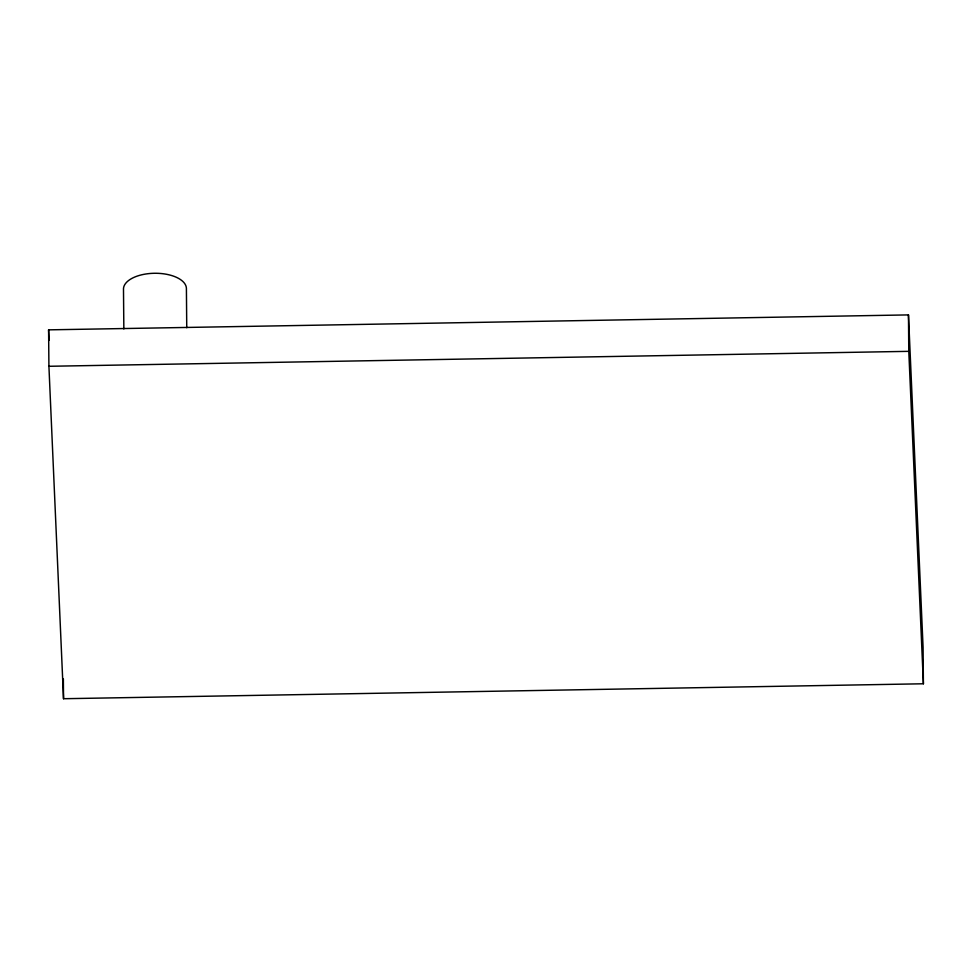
<?xml version="1.0" encoding="UTF-8"?>
<svg xmlns="http://www.w3.org/2000/svg" width="972" height="972" viewBox="0 0 972 972"><rect width="100%" height="100%" fill="white"/><g stroke="black" fill="none" stroke-linecap="round" stroke-linejoin="round"><path stroke-width="1.46" d="M48.6 329.848L908.468 314.904L923.084 647.34L923.4 683.778L63.532 698.722L48.916 366.286L48.6 329.848L49.062 340.419M48.916 366.286L908.784 351.342L923.4 683.778M908.468 314.904L908.784 351.342M186.745 327.722L186.405 288.234A31.468 15.588 -0.5 0 0 154.111 273.278A31.468 15.588 -0.5 0 0 123.493 289.486L123.845 328.961M63.362 678.978L63.532 698.722"/></g></svg>
